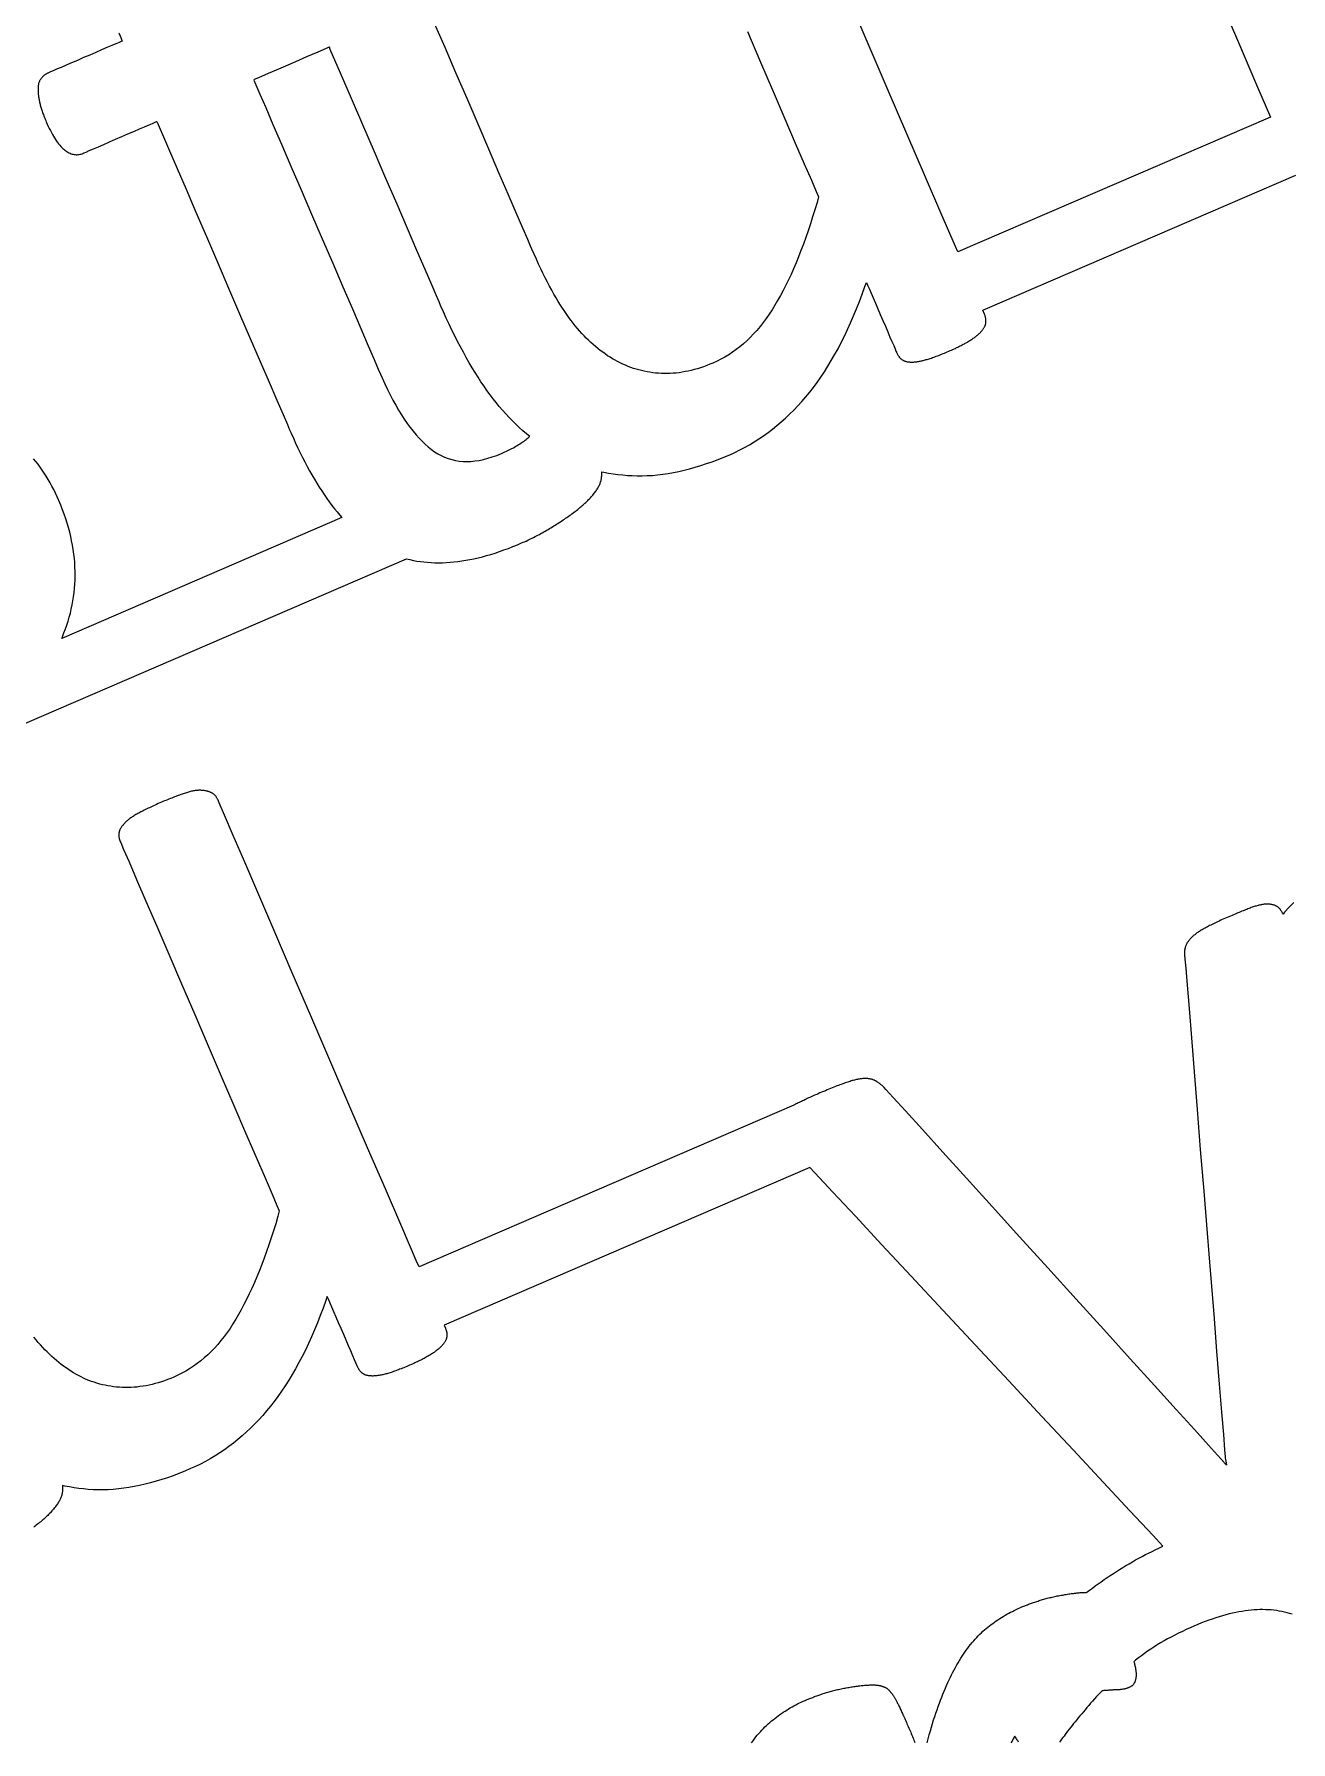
# Model space of a CAD drawing. Header units: millimetres. Extents: x 47 to 159, y 49 to 299.
# Drawn here: x 119.08 to 130.19, y 236.58 to 251.67 of the extents above; entities that cross this region are included whole.
import ezdxf

# ---------------------------------------------------------------- set-up
doc = ezdxf.new("R2010")
doc.units = ezdxf.units.MM

# ---------------------------------------------------------------- blocks, each defined once
blk = doc.blocks.new('angel 01')
for points in [[(-4.248, 196.529), (-0.29, 198.235), (-0.26, 198.228), (-0.23, 198.221), (-0.199, 198.215), (-0.167, 198.211), (-0.136, 198.207), (-0.104, 198.204), (-0.071, 198.202), (-0.039, 198.2), (-0.006, 198.2), (0.027, 198.2), (0.061, 198.202), (0.095, 198.204), (0.129, 198.207), (0.164, 198.211), (0.199, 198.216), (0.234, 198.222), (0.27, 198.228), (0.306, 198.236), (0.343, 198.244), (0.38, 198.253), (0.417, 198.263), (0.455, 198.274), (0.493, 198.286), (0.532, 198.299), (0.571, 198.313), (0.61, 198.327), (0.65, 198.343), (0.69, 198.359), (0.727, 198.375), (0.741, 198.381), (0.754, 198.386), (0.767, 198.392), (0.781, 198.399), (0.794, 198.405), (0.807, 198.411), (0.82, 198.418), (0.833, 198.424), (0.846, 198.431), (0.859, 198.437), (0.872, 198.444), (0.885, 198.451), (0.898, 198.458), (0.91, 198.465), (0.923, 198.472), (0.936, 198.48), (0.949, 198.487), (0.961, 198.494), (0.974, 198.502), (0.986, 198.51), (0.999, 198.517), (1.011, 198.525), (1.023, 198.532), (1.035, 198.54), (1.047, 198.547), (1.059, 198.555), (1.07, 198.563), (1.082, 198.57), (1.094, 198.578), (1.105, 198.586), (1.116, 198.593), (1.128, 198.601), (1.139, 198.609), (1.15, 198.617), (1.161, 198.624), (1.171, 198.632), (1.182, 198.64), (1.192, 198.648), (1.203, 198.655), (1.213, 198.663), (1.223, 198.671), (1.232, 198.679), (1.242, 198.687), (1.251, 198.695), (1.26, 198.702), (1.269, 198.71), (1.278, 198.718), (1.287, 198.726), (1.295, 198.734), (1.304, 198.742), (1.312, 198.75), (1.32, 198.758), (1.327, 198.766), (1.335, 198.775), (1.342, 198.783), (1.349, 198.79), (1.356, 198.798), (1.362, 198.806), (1.368, 198.814), (1.374, 198.821), (1.38, 198.829), (1.385, 198.836), (1.39, 198.844), (1.395, 198.851), (1.4, 198.858), (1.404, 198.865), (1.408, 198.872), (1.411, 198.879), (1.415, 198.886), (1.418, 198.893), (1.421, 198.9), (1.423, 198.906), (1.426, 198.913), (1.428, 198.92), (1.43, 198.928), (1.431, 198.935), (1.433, 198.943), (1.434, 198.952), (1.434, 198.96), (1.435, 198.968), (1.435, 198.977), (1.435, 198.986), (1.435, 198.996), (1.435, 199.005), (1.435, 199.005), (1.455, 199.001), (1.496, 198.993), (1.537, 198.986), (1.578, 198.981), (1.621, 198.976), (1.663, 198.972), (1.706, 198.97), (1.75, 198.968), (1.794, 198.968), (1.838, 198.97), (1.884, 198.972), (1.929, 198.976), (1.975, 198.982), (2.022, 198.989), (2.069, 198.997), (2.117, 199.007), (2.165, 199.018), (2.213, 199.03), (2.263, 199.044), (2.312, 199.059), (2.362, 199.076), (2.413, 199.093), (2.464, 199.113), (2.516, 199.133), (2.567, 199.155), (2.612, 199.175), (2.656, 199.197), (2.699, 199.219), (2.741, 199.243), (2.783, 199.268), (2.825, 199.294), (2.866, 199.322), (2.906, 199.351), (2.945, 199.381), (2.984, 199.412), (3.023, 199.445), (3.06, 199.478), (3.097, 199.513), (3.134, 199.55), (3.17, 199.587), (3.205, 199.626), (3.24, 199.666), (3.274, 199.707), (3.307, 199.75), (3.34, 199.794), (3.372, 199.84), (3.404, 199.887), (3.435, 199.936), (3.465, 199.987), (3.495, 200.039), (3.525, 200.092), (3.553, 200.147), (3.582, 200.204), (3.609, 200.262), (3.636, 200.321), (3.663, 200.382), (3.689, 200.445), (3.714, 200.509), (3.739, 200.575), (3.763, 200.642), (3.776, 200.677), (3.78, 200.667), (3.789, 200.647), (3.802, 200.618), (3.817, 200.582), (3.835, 200.54), (3.855, 200.494), (3.876, 200.445), (3.898, 200.393), (3.921, 200.341), (3.943, 200.29), (3.964, 200.241), (3.984, 200.195), (4.001, 200.154), (4.017, 200.119), (4.029, 200.091), (4.037, 200.071), (4.041, 200.062), (4.043, 200.058), (4.045, 200.054), (4.047, 200.049), (4.049, 200.045), (4.051, 200.041), (4.054, 200.037), (4.056, 200.033), (4.059, 200.029), (4.061, 200.025), (4.064, 200.022), (4.066, 200.018), (4.069, 200.015), (4.072, 200.012), (4.075, 200.009), (4.078, 200.006), (4.081, 200.003), (4.084, 200.001), (4.087, 199.998), (4.09, 199.996), (4.093, 199.993), (4.097, 199.991), (4.1, 199.989), (4.104, 199.987), (4.108, 199.986), (4.112, 199.984), (4.116, 199.982), (4.121, 199.981), (4.125, 199.98), (4.13, 199.978), (4.135, 199.977), (4.14, 199.977), (4.145, 199.976), (4.151, 199.975), (4.156, 199.975), (4.162, 199.974), (4.168, 199.974), (4.174, 199.974), (4.18, 199.974), (4.187, 199.974), (4.193, 199.974), (4.2, 199.975), (4.207, 199.975), (4.214, 199.976), (4.221, 199.977), (4.228, 199.978), (4.236, 199.979), (4.244, 199.981), (4.251, 199.982), (4.26, 199.984), (4.268, 199.986), (4.276, 199.988), (4.285, 199.99), (4.294, 199.992), (4.302, 199.995), (4.312, 199.997), (4.321, 200), (4.33, 200.003), (4.34, 200.006), (4.35, 200.009), (4.361, 200.013), (4.371, 200.017), (4.382, 200.021), (4.393, 200.025), (4.405, 200.029), (4.416, 200.033), (4.428, 200.038), (4.44, 200.043), (4.453, 200.048), (4.465, 200.053), (4.478, 200.058), (4.491, 200.064), (4.504, 200.069), (4.516, 200.075), (4.528, 200.08), (4.539, 200.085), (4.551, 200.09), (4.562, 200.095), (4.573, 200.101), (4.583, 200.106), (4.593, 200.111), (4.604, 200.116), (4.613, 200.121), (4.623, 200.126), (4.632, 200.131), (4.642, 200.136), (4.65, 200.141), (4.659, 200.145), (4.668, 200.15), (4.676, 200.155), (4.684, 200.16), (4.691, 200.165), (4.699, 200.169), (4.706, 200.174), (4.713, 200.179), (4.72, 200.184), (4.727, 200.188), (4.734, 200.193), (4.74, 200.198), (4.746, 200.203), (4.752, 200.207), (4.757, 200.212), (4.763, 200.217), (4.768, 200.221), (4.773, 200.226), (4.778, 200.23), (4.783, 200.235), (4.787, 200.24), (4.791, 200.244), (4.795, 200.249), (4.799, 200.253), (4.803, 200.258), (4.806, 200.262), (4.809, 200.267), (4.812, 200.271), (4.815, 200.276), (4.818, 200.28), (4.82, 200.284), (4.822, 200.288), (4.824, 200.293), (4.826, 200.297), (4.828, 200.301), (4.829, 200.305), (4.83, 200.31), (4.831, 200.314), (4.832, 200.318), (4.832, 200.322), (4.833, 200.326), (4.833, 200.33), (4.833, 200.334), (4.833, 200.339), (4.833, 200.343), (4.833, 200.347), (4.833, 200.351), (4.832, 200.356), (4.831, 200.36), (4.83, 200.365), (4.829, 200.369), (4.828, 200.374), (4.827, 200.378), (4.825, 200.383), (4.824, 200.387), (4.822, 200.392), (4.82, 200.396), (4.805, 200.432), (7.571, 201.624)], [(7.555, 195.198), (7.513, 195.155), (7.472, 195.111), (7.459, 195.095), (7.458, 195.096), (7.457, 195.099), (7.455, 195.103), (7.453, 195.108), (7.451, 195.112), (7.448, 195.116), (7.446, 195.12), (7.443, 195.124), (7.441, 195.128), (7.438, 195.132), (7.436, 195.135), (7.433, 195.139), (7.43, 195.142), (7.427, 195.145), (7.424, 195.148), (7.421, 195.151), (7.418, 195.154), (7.415, 195.156), (7.411, 195.159), (7.408, 195.161), (7.405, 195.163), (7.401, 195.166), (7.397, 195.168), (7.393, 195.169), (7.389, 195.171), (7.385, 195.173), (7.38, 195.174), (7.376, 195.176), (7.371, 195.177), (7.366, 195.178), (7.361, 195.179), (7.356, 195.18), (7.351, 195.181), (7.346, 195.182), (7.34, 195.182), (7.335, 195.183), (7.329, 195.183), (7.323, 195.183), (7.317, 195.183), (7.31, 195.183), (7.304, 195.183), (7.297, 195.182), (7.291, 195.182), (7.284, 195.181), (7.276, 195.18), (7.269, 195.178), (7.262, 195.177), (7.254, 195.175), (7.246, 195.173), (7.238, 195.171), (7.23, 195.169), (7.222, 195.166), (7.213, 195.164), (7.205, 195.161), (7.196, 195.158), (7.187, 195.155), (7.177, 195.152), (7.168, 195.148), (7.158, 195.144), (7.148, 195.141), (7.138, 195.137), (7.127, 195.133), (7.117, 195.128), (7.106, 195.124), (7.095, 195.12), (7.083, 195.115), (7.071, 195.11), (7.059, 195.105), (7.047, 195.1), (7.035, 195.095), (7.022, 195.089), (7.009, 195.084), (6.996, 195.078), (6.981, 195.072), (6.965, 195.065), (6.95, 195.059), (6.936, 195.052), (6.922, 195.046), (6.908, 195.04), (6.894, 195.033), (6.881, 195.027), (6.869, 195.021), (6.856, 195.015), (6.844, 195.01), (6.833, 195.004), (6.821, 194.998), (6.81, 194.993), (6.8, 194.988), (6.79, 194.982), (6.78, 194.977), (6.77, 194.972), (6.761, 194.967), (6.752, 194.962), (6.744, 194.957), (6.736, 194.952), (6.727, 194.947), (6.72, 194.942), (6.712, 194.937), (6.705, 194.933), (6.698, 194.928), (6.691, 194.923), (6.685, 194.918), (6.678, 194.913), (6.672, 194.908), (6.667, 194.903), (6.661, 194.899), (6.656, 194.894), (6.651, 194.889), (6.647, 194.884), (6.642, 194.88), (6.638, 194.875), (6.634, 194.87), (6.63, 194.866), (6.626, 194.861), (6.623, 194.856), (6.619, 194.851), (6.616, 194.847), (6.613, 194.842), (6.61, 194.837), (6.608, 194.832), (6.605, 194.828), (6.603, 194.823), (6.601, 194.818), (6.599, 194.814), (6.597, 194.809), (6.595, 194.804), (6.594, 194.799), (6.593, 194.794), (6.592, 194.79), (6.59, 194.785), (6.59, 194.78), (6.589, 194.775), (6.588, 194.77), (6.588, 194.764), (6.588, 194.759), (6.587, 194.754), (6.587, 194.749), (6.587, 194.743), (6.588, 194.738), (6.588, 194.733), (6.589, 194.727), (6.589, 194.721), (6.59, 194.716), (6.591, 194.71), (6.592, 194.696), (6.599, 194.617), (6.611, 194.468), (6.628, 194.26), (6.649, 194.001), (6.673, 193.7), (6.7, 193.368), (6.728, 193.014), (6.758, 192.646), (6.788, 192.275), (6.818, 191.91), (6.846, 191.559), (6.872, 191.233), (6.896, 190.941), (6.916, 190.692), (6.932, 190.496), (6.943, 190.361), (6.948, 190.298), (6.948, 190.294), (6.948, 190.293), (6.949, 190.29), (6.949, 190.287), (6.95, 190.282), (6.951, 190.278), (6.952, 190.272), (6.953, 190.267), (6.954, 190.261), (6.954, 190.255), (6.955, 190.25), (6.956, 190.244), (6.957, 190.239), (6.958, 190.235), (6.958, 190.231), (6.959, 190.228), (6.959, 190.226), (6.959, 190.225), (6.959, 190.226), (6.958, 190.227), (6.956, 190.229), (6.954, 190.232), (6.951, 190.235), (6.947, 190.239), (6.943, 190.243), (6.94, 190.247), (6.936, 190.252), (6.932, 190.256), (6.928, 190.261), (6.924, 190.265), (6.921, 190.269), (6.918, 190.272), (6.915, 190.275), (6.913, 190.277), (6.912, 190.278), (6.912, 190.279), (6.88, 190.314), (6.799, 190.403), (6.675, 190.539), (6.514, 190.717), (6.323, 190.928), (6.107, 191.166), (5.874, 191.423), (5.629, 191.693), (5.379, 191.969), (5.13, 192.244), (4.888, 192.51), (4.66, 192.761), (4.452, 192.991), (4.271, 193.191), (4.122, 193.355), (4.013, 193.475), (3.948, 193.546), (3.933, 193.563), (3.928, 193.568), (3.924, 193.572), (3.919, 193.576), (3.915, 193.579), (3.91, 193.583), (3.906, 193.587), (3.901, 193.59), (3.897, 193.594), (3.892, 193.597), (3.888, 193.6), (3.884, 193.603), (3.88, 193.606), (3.875, 193.609), (3.871, 193.612), (3.867, 193.615), (3.863, 193.617), (3.858, 193.62), (3.854, 193.622), (3.85, 193.624), (3.846, 193.627), (3.841, 193.628), (3.836, 193.63), (3.832, 193.632), (3.827, 193.634), (3.822, 193.635), (3.816, 193.636), (3.811, 193.637), (3.806, 193.638), (3.8, 193.639), (3.794, 193.64), (3.788, 193.641), (3.782, 193.641), (3.776, 193.641), (3.77, 193.642), (3.763, 193.642), (3.757, 193.642), (3.75, 193.641), (3.743, 193.641), (3.736, 193.64), (3.728, 193.639), (3.72, 193.638), (3.713, 193.637), (3.704, 193.636), (3.696, 193.634), (3.687, 193.632), (3.679, 193.63), (3.67, 193.628), (3.66, 193.625), (3.651, 193.623), (3.641, 193.62), (3.631, 193.617), (3.621, 193.614), (3.611, 193.61), (3.6, 193.607), (3.589, 193.603), (3.577, 193.599), (3.566, 193.595), (3.553, 193.59), (3.541, 193.586), (3.528, 193.581), (3.515, 193.576), (3.501, 193.571), (3.487, 193.565), (3.473, 193.559), (3.459, 193.553), (3.444, 193.547), (3.428, 193.541), (3.413, 193.534), (3.397, 193.528), (3.38, 193.521), (3.364, 193.514), (3.35, 193.508), (3.337, 193.502), (3.325, 193.497), (3.312, 193.491), (3.3, 193.486), (3.288, 193.48), (3.276, 193.475), (3.265, 193.47), (3.253, 193.464), (3.243, 193.459), (3.232, 193.454), (3.221, 193.449), (3.211, 193.445), (3.201, 193.44), (3.192, 193.435), (3.182, 193.43), (3.173, 193.426), (3.164, 193.421), (3.156, 193.417), (3.147, 193.412), (3.139, 193.408), (3.134, 193.405), (-0.18, 191.977), (-0.205, 192.035), (-0.333, 192.331), (-0.477, 192.666), (-0.634, 193.03), (-0.799, 193.413), (-0.967, 193.804), (-1.136, 194.195), (-1.3, 194.576), (-1.455, 194.935), (-1.596, 195.264), (-1.721, 195.553), (-1.823, 195.791), (-1.9, 195.969), (-1.947, 196.077), (-1.96, 196.108), (-1.962, 196.112), (-1.964, 196.117), (-1.966, 196.121), (-1.969, 196.125), (-1.971, 196.129), (-1.974, 196.133), (-1.977, 196.136), (-1.98, 196.14), (-1.982, 196.143), (-1.986, 196.147), (-1.989, 196.15), (-1.992, 196.153), (-1.995, 196.155), (-1.999, 196.158), (-2.003, 196.161), (-2.006, 196.163), (-2.01, 196.165), (-2.014, 196.167), (-2.018, 196.169), (-2.023, 196.171), (-2.027, 196.173), (-2.032, 196.175), (-2.036, 196.176), (-2.041, 196.178), (-2.046, 196.179), (-2.051, 196.181), (-2.056, 196.182), (-2.061, 196.183), (-2.067, 196.184), (-2.072, 196.185), (-2.078, 196.186), (-2.084, 196.187), (-2.09, 196.187), (-2.096, 196.188), (-2.102, 196.188), (-2.109, 196.189), (-2.115, 196.189), (-2.122, 196.189), (-2.129, 196.189), (-2.136, 196.188), (-2.143, 196.188), (-2.151, 196.187), (-2.159, 196.186), (-2.166, 196.185), (-2.174, 196.183), (-2.183, 196.181), (-2.191, 196.18), (-2.2, 196.178), (-2.208, 196.175), (-2.217, 196.173), (-2.227, 196.17), (-2.236, 196.168), (-2.245, 196.165), (-2.255, 196.161), (-2.265, 196.158), (-2.275, 196.155), (-2.286, 196.151), (-2.297, 196.147), (-2.308, 196.143), (-2.319, 196.139), (-2.33, 196.135), (-2.342, 196.13), (-2.354, 196.126), (-2.366, 196.121), (-2.378, 196.116), (-2.391, 196.111), (-2.404, 196.106), (-2.417, 196.1), (-2.43, 196.095), (-2.444, 196.089), (-2.458, 196.083), (-2.472, 196.077), (-2.486, 196.071), (-2.5, 196.065), (-2.513, 196.059), (-2.526, 196.053), (-2.539, 196.047), (-2.552, 196.041), (-2.564, 196.035), (-2.576, 196.03), (-2.587, 196.024), (-2.598, 196.019), (-2.609, 196.014), (-2.619, 196.008), (-2.63, 196.003), (-2.639, 195.998), (-2.649, 195.993), (-2.658, 195.988), (-2.667, 195.983), (-2.675, 195.979), (-2.684, 195.974), (-2.692, 195.969), (-2.7, 195.964), (-2.707, 195.959), (-2.715, 195.955), (-2.722, 195.95), (-2.729, 195.945), (-2.736, 195.94), (-2.742, 195.935), (-2.748, 195.93), (-2.754, 195.925), (-2.76, 195.92), (-2.766, 195.915), (-2.771, 195.91), (-2.777, 195.905), (-2.781, 195.9), (-2.786, 195.894), (-2.791, 195.889), (-2.795, 195.884), (-2.799, 195.879), (-2.803, 195.874), (-2.807, 195.87), (-2.81, 195.865), (-2.813, 195.86), (-2.816, 195.855), (-2.819, 195.851), (-2.821, 195.846), (-2.824, 195.842), (-2.826, 195.837), (-2.828, 195.833), (-2.829, 195.829), (-2.83, 195.824), (-2.832, 195.82), (-2.832, 195.816), (-2.833, 195.812), (-2.834, 195.808), (-2.834, 195.804), (-2.834, 195.799), (-2.834, 195.795), (-2.834, 195.791), (-2.834, 195.787), (-2.834, 195.782), (-2.833, 195.778), (-2.833, 195.774), (-2.832, 195.769), (-2.831, 195.765), (-2.83, 195.76), (-2.829, 195.756), (-2.827, 195.751), (-2.826, 195.747), (-2.824, 195.742), (-2.822, 195.738), (-2.817, 195.727), (-2.792, 195.667), (-2.744, 195.556), (-2.677, 195.401), (-2.594, 195.209), (-2.498, 194.987), (-2.392, 194.741), (-2.28, 194.479), (-2.162, 194.207), (-2.044, 193.932), (-1.928, 193.662), (-1.816, 193.404), (-1.713, 193.163), (-1.62, 192.947), (-1.541, 192.763), (-1.478, 192.619), (-1.436, 192.519), (-1.416, 192.473), (-1.428, 192.424), (-1.447, 192.359), (-1.467, 192.295), (-1.487, 192.233), (-1.507, 192.172), (-1.527, 192.113), (-1.548, 192.055), (-1.57, 191.998), (-1.591, 191.944), (-1.613, 191.89), (-1.635, 191.838), (-1.658, 191.787), (-1.681, 191.738), (-1.704, 191.69), (-1.728, 191.644), (-1.751, 191.599), (-1.776, 191.556), (-1.8, 191.514), (-1.825, 191.474), (-1.851, 191.434), (-1.877, 191.397), (-1.904, 191.361), (-1.932, 191.326), (-1.96, 191.292), (-1.989, 191.26), (-2.018, 191.23), (-2.048, 191.201), (-2.079, 191.173), (-2.11, 191.147), (-2.142, 191.122), (-2.175, 191.099), (-2.208, 191.077), (-2.242, 191.057), (-2.277, 191.037), (-2.312, 191.02), (-2.347, 191.004), (-2.375, 190.992), (-2.403, 190.981), (-2.431, 190.971), (-2.458, 190.962), (-2.485, 190.953), (-2.513, 190.946), (-2.54, 190.939), (-2.567, 190.932), (-2.593, 190.927), (-2.62, 190.922), (-2.647, 190.919), (-2.673, 190.915), (-2.699, 190.913), (-2.726, 190.912), (-2.752, 190.911), (-2.778, 190.911), (-2.803, 190.912), (-2.829, 190.913), (-2.855, 190.915), (-2.88, 190.918), (-2.905, 190.922), (-2.93, 190.926), (-2.954, 190.931), (-2.979, 190.936), (-3.003, 190.942), (-3.027, 190.949), (-3.051, 190.957), (-3.075, 190.965), (-3.098, 190.974), (-3.122, 190.983), (-3.145, 190.994), (-3.168, 191.005), (-3.19, 191.016), (-3.213, 191.028), (-3.235, 191.041), (-3.257, 191.055), (-3.279, 191.069), (-3.301, 191.084), (-3.322, 191.099), (-3.344, 191.115), (-3.365, 191.132), (-3.386, 191.149), (-3.407, 191.167), (-3.427, 191.186), (-3.447, 191.205), (-3.468, 191.225), (-3.487, 191.245), (-3.507, 191.266), (-3.527, 191.288), (-3.546, 191.31), (-3.565, 191.333), (-3.584, 191.357)], [(6.899, 203.184), (7.066, 202.797), (7.226, 202.424), (7.349, 202.139), (4.583, 200.947), (4.562, 200.996), (4.434, 201.293), (4.29, 201.628), (4.133, 201.991), (3.968, 202.374), (3.799, 202.766), (3.631, 203.157)], [(2.723, 202.894), (2.839, 202.624), (2.95, 202.365), (3.054, 202.124), (3.147, 201.909), (3.226, 201.725), (3.289, 201.58), (3.331, 201.481), (3.351, 201.435), (3.339, 201.385), (3.32, 201.32), (3.3, 201.256), (3.28, 201.194), (3.26, 201.133), (3.239, 201.074), (3.218, 201.016), (3.197, 200.96), (3.176, 200.905), (3.154, 200.851), (3.131, 200.799), (3.109, 200.749), (3.086, 200.7), (3.063, 200.652), (3.039, 200.606), (3.015, 200.561), (2.991, 200.517), (2.967, 200.476), (2.942, 200.435), (2.916, 200.396), (2.89, 200.358), (2.863, 200.322), (2.835, 200.287), (2.807, 200.254), (2.778, 200.222), (2.749, 200.191), (2.718, 200.162), (2.688, 200.135), (2.656, 200.109), (2.624, 200.084), (2.592, 200.06), (2.558, 200.038), (2.525, 200.018), (2.49, 199.999), (2.455, 199.981), (2.419, 199.965), (2.392, 199.954), (2.364, 199.943), (2.336, 199.933), (2.309, 199.923), (2.281, 199.915), (2.254, 199.907), (2.227, 199.9), (2.2, 199.894), (2.173, 199.889), (2.147, 199.884), (2.12, 199.88), (2.094, 199.877), (2.067, 199.875), (2.041, 199.873), (2.015, 199.872), (1.989, 199.872), (1.963, 199.873), (1.938, 199.875), (1.912, 199.877), (1.887, 199.88), (1.862, 199.883), (1.837, 199.887), (1.812, 199.892), (1.788, 199.898), (1.764, 199.904), (1.74, 199.911), (1.716, 199.918), (1.692, 199.927), (1.668, 199.935), (1.645, 199.945), (1.622, 199.955), (1.599, 199.966), (1.576, 199.978), (1.554, 199.99), (1.532, 200.003), (1.509, 200.016), (1.488, 200.03), (1.466, 200.045), (1.444, 200.061), (1.423, 200.077), (1.402, 200.093), (1.381, 200.111), (1.36, 200.128), (1.34, 200.147), (1.319, 200.166), (1.299, 200.186), (1.279, 200.206), (1.26, 200.227), (1.24, 200.249), (1.221, 200.271), (1.201, 200.294), (1.183, 200.318), (1.164, 200.342), (1.145, 200.367), (1.126, 200.393), (1.108, 200.42), (1.089, 200.449), (1.07, 200.478), (1.051, 200.509), (1.032, 200.541), (1.013, 200.574), (0.994, 200.609), (0.974, 200.644), (0.955, 200.681), (0.936, 200.719), (0.916, 200.758), (0.897, 200.799), (0.877, 200.84), (0.858, 200.883), (0.838, 200.927), (0.818, 200.972), (0.807, 200.997), (0.782, 201.056), (0.739, 201.156), (0.68, 201.292), (0.609, 201.457), (0.527, 201.647), (0.438, 201.854), (0.343, 202.075), (0.245, 202.302), (0.147, 202.53), (0.05, 202.754), (-0.042, 202.967)], [(-2.835, 202.883), (-2.817, 202.841), (-2.807, 202.817), (-2.805, 202.81), (-2.813, 202.807), (-2.832, 202.799), (-2.86, 202.786), (-2.896, 202.771), (-2.939, 202.753), (-2.986, 202.732), (-3.037, 202.71), (-3.091, 202.687), (-3.145, 202.664), (-3.199, 202.64), (-3.251, 202.618), (-3.3, 202.597), (-3.345, 202.578), (-3.384, 202.561), (-3.415, 202.547), (-3.438, 202.538), (-3.451, 202.532), (-3.455, 202.53), (-3.459, 202.528), (-3.464, 202.526), (-3.468, 202.524), (-3.472, 202.521), (-3.477, 202.519), (-3.481, 202.516), (-3.485, 202.514), (-3.489, 202.511), (-3.492, 202.508), (-3.496, 202.505), (-3.5, 202.502), (-3.503, 202.499), (-3.507, 202.496), (-3.51, 202.493), (-3.513, 202.489), (-3.516, 202.486), (-3.519, 202.482), (-3.522, 202.479), (-3.525, 202.475), (-3.527, 202.471), (-3.53, 202.467), (-3.532, 202.463), (-3.534, 202.458), (-3.536, 202.454), (-3.538, 202.449), (-3.54, 202.445), (-3.541, 202.44), (-3.543, 202.435), (-3.544, 202.43), (-3.545, 202.425), (-3.546, 202.419), (-3.547, 202.414), (-3.547, 202.408), (-3.548, 202.403), (-3.548, 202.397), (-3.548, 202.391), (-3.548, 202.385), (-3.548, 202.378), (-3.548, 202.372), (-3.548, 202.366), (-3.548, 202.359), (-3.547, 202.352), (-3.546, 202.345), (-3.546, 202.338), (-3.545, 202.331), (-3.544, 202.324), (-3.543, 202.317), (-3.542, 202.309), (-3.541, 202.302), (-3.539, 202.294), (-3.538, 202.286), (-3.536, 202.278), (-3.534, 202.27), (-3.532, 202.262), (-3.53, 202.253), (-3.528, 202.245), (-3.526, 202.236), (-3.523, 202.227), (-3.521, 202.218), (-3.518, 202.209), (-3.515, 202.2), (-3.512, 202.19), (-3.508, 202.18), (-3.505, 202.171), (-3.501, 202.161), (-3.497, 202.151), (-3.493, 202.14), (-3.489, 202.13), (-3.485, 202.119), (-3.48, 202.108), (-3.475, 202.097), (-3.467, 202.077), (-3.458, 202.057), (-3.449, 202.038), (-3.439, 202.02), (-3.43, 202.003), (-3.421, 201.986), (-3.412, 201.97), (-3.403, 201.955), (-3.394, 201.941), (-3.385, 201.927), (-3.376, 201.914), (-3.367, 201.902), (-3.357, 201.891), (-3.348, 201.88), (-3.339, 201.871), (-3.33, 201.862), (-3.321, 201.854), (-3.311, 201.846), (-3.302, 201.84), (-3.293, 201.834), (-3.284, 201.828), (-3.275, 201.823), (-3.265, 201.819), (-3.256, 201.815), (-3.247, 201.812), (-3.238, 201.81), (-3.229, 201.808), (-3.22, 201.807), (-3.211, 201.806), (-3.203, 201.806), (-3.194, 201.807), (-3.185, 201.808), (-3.176, 201.81), (-3.167, 201.812), (-3.158, 201.815), (-3.152, 201.818), (-3.143, 201.822), (-3.123, 201.83), (-3.095, 201.842), (-3.058, 201.858), (-3.015, 201.876), (-2.968, 201.897), (-2.916, 201.919), (-2.862, 201.943), (-2.807, 201.966), (-2.753, 201.99), (-2.7, 202.012), (-2.651, 202.034), (-2.606, 202.053), (-2.567, 202.07), (-2.536, 202.083), (-2.513, 202.093), (-2.5, 202.099), (-2.496, 202.095), (-2.477, 202.052), (-2.44, 201.965), (-2.386, 201.841), (-2.319, 201.684), (-2.24, 201.502), (-2.153, 201.299), (-2.06, 201.082), (-1.962, 200.856), (-1.863, 200.627), (-1.766, 200.4), (-1.672, 200.182), (-1.584, 199.979), (-1.505, 199.795), (-1.437, 199.637), (-1.382, 199.51), (-1.344, 199.421), (-1.324, 199.374), (-1.311, 199.345), (-1.291, 199.3), (-1.271, 199.257), (-1.251, 199.214), (-1.231, 199.172), (-1.21, 199.131), (-1.19, 199.091), (-1.169, 199.052), (-1.148, 199.013), (-1.127, 198.976), (-1.105, 198.939), (-1.084, 198.904), (-1.062, 198.869), (-1.04, 198.835), (-1.018, 198.802), (-0.995, 198.769), (-0.973, 198.738), (-0.95, 198.707), (-0.927, 198.678), (-0.904, 198.649), (-0.881, 198.621), (-0.861, 198.599), (-3.339, 197.531), (-3.333, 197.546), (-3.319, 197.58), (-3.305, 197.615), (-3.293, 197.649), (-3.282, 197.684), (-3.272, 197.72), (-3.262, 197.755), (-3.254, 197.791), (-3.247, 197.827), (-3.24, 197.863), (-3.234, 197.9), (-3.23, 197.937), (-3.226, 197.974), (-3.223, 198.011), (-3.221, 198.049), (-3.221, 198.087), (-3.221, 198.124), (-3.222, 198.162), (-3.224, 198.201), (-3.227, 198.239), (-3.231, 198.277), (-3.237, 198.316), (-3.243, 198.355), (-3.251, 198.393), (-3.259, 198.432), (-3.268, 198.471), (-3.279, 198.511), (-3.291, 198.55), (-3.303, 198.589), (-3.317, 198.629), (-3.331, 198.669), (-3.347, 198.709), (-3.364, 198.749), (-3.379, 198.782), (-3.394, 198.814), (-3.409, 198.846), (-3.425, 198.877), (-3.441, 198.907), (-3.458, 198.936), (-3.475, 198.965), (-3.493, 198.993), (-3.511, 199.019), (-3.529, 199.046), (-3.548, 199.071), (-3.567, 199.096), (-3.587, 199.119)], [(7.539, 188.908), (7.517, 188.915), (7.495, 188.921), (7.472, 188.926), (7.449, 188.931), (7.426, 188.936), (7.403, 188.939), (7.379, 188.942), (7.355, 188.945), (7.33, 188.946), (7.306, 188.947), (7.281, 188.948), (7.255, 188.948), (7.23, 188.947), (7.204, 188.946), (7.178, 188.944), (7.151, 188.941), (7.124, 188.938), (7.097, 188.933), (7.069, 188.929), (7.041, 188.923), (7.012, 188.917), (6.984, 188.91), (6.954, 188.902), (6.924, 188.894), (6.894, 188.885), (6.864, 188.875), (6.833, 188.865), (6.802, 188.854), (6.77, 188.842), (6.738, 188.83), (6.705, 188.817), (6.672, 188.803), (6.637, 188.788), (6.603, 188.772), (6.569, 188.756), (6.535, 188.74), (6.502, 188.723), (6.47, 188.706), (6.438, 188.689), (6.407, 188.671), (6.377, 188.654), (6.347, 188.636), (6.318, 188.617), (6.289, 188.598), (6.261, 188.58), (6.234, 188.56), (6.207, 188.541), (6.181, 188.521), (6.156, 188.501), (6.14, 188.488), (6.142, 188.481), (6.145, 188.473), (6.147, 188.466), (6.149, 188.458), (6.15, 188.451), (6.152, 188.443), (6.154, 188.436), (6.155, 188.43), (6.156, 188.423), (6.157, 188.416), (6.158, 188.41), (6.159, 188.404), (6.159, 188.398), (6.16, 188.392), (6.16, 188.387), (6.16, 188.381), (6.16, 188.376), (6.16, 188.371), (6.16, 188.365), (6.16, 188.36), (6.16, 188.355), (6.159, 188.351), (6.159, 188.346), (6.158, 188.341), (6.157, 188.337), (6.156, 188.332), (6.156, 188.328), (6.154, 188.324), (6.153, 188.32), (6.152, 188.316), (6.15, 188.312), (6.149, 188.308), (6.147, 188.305), (6.146, 188.301), (6.144, 188.298), (6.141, 188.294), (6.139, 188.291), (6.136, 188.288), (6.134, 188.285), (6.131, 188.282), (6.128, 188.279), (6.124, 188.276), (6.121, 188.273), (6.117, 188.271), (6.114, 188.268), (6.11, 188.266), (6.105, 188.264), (6.101, 188.262), (6.097, 188.259), (6.092, 188.257), (6.087, 188.256), (6.082, 188.254), (6.077, 188.252), (6.071, 188.25), (6.066, 188.249), (6.06, 188.248), (6.054, 188.246), (6.048, 188.245), (6.042, 188.244), (6.035, 188.243), (6.029, 188.242), (6.022, 188.241), (6.015, 188.24), (6.008, 188.24), (6, 188.239), (5.993, 188.239), (5.985, 188.239), (5.977, 188.238), (5.969, 188.238), (5.961, 188.238), (5.953, 188.237), (5.945, 188.237), (5.936, 188.236), (5.928, 188.236), (5.92, 188.235), (5.911, 188.234), (5.902, 188.234), (5.893, 188.233), (5.884, 188.232), (5.875, 188.232), (5.866, 188.231), (5.859, 188.23), (5.848, 188.218), (5.829, 188.199), (5.81, 188.179), (5.793, 188.16), (5.775, 188.14), (5.758, 188.121), (5.742, 188.102), (5.725, 188.083), (5.709, 188.064), (5.694, 188.046), (5.679, 188.028), (5.664, 188.01), (5.649, 187.992), (5.635, 187.975), (5.621, 187.958), (5.608, 187.941), (5.595, 187.925), (5.582, 187.908), (5.569, 187.892), (5.557, 187.877), (5.546, 187.861), (5.534, 187.846), (5.523, 187.831), (5.513, 187.817), (5.502, 187.803), (5.492, 187.789), (5.482, 187.776)], [(5.121, 187.778), (5.116, 187.785), (5.112, 187.792), (5.108, 187.798), (5.104, 187.806), (5.099, 187.813), (5.095, 187.82), (5.091, 187.827), (5.089, 187.831), (5.083, 187.822), (5.073, 187.805), (5.063, 187.787), (5.052, 187.77)], [(2.76, 187.772), (2.773, 187.79), (2.785, 187.806), (2.798, 187.823), (2.811, 187.838), (2.825, 187.854), (2.838, 187.869), (2.851, 187.884), (2.865, 187.898), (2.879, 187.912), (2.893, 187.925), (2.907, 187.938), (2.921, 187.951), (2.936, 187.964), (2.95, 187.975), (2.965, 187.987), (2.98, 187.998), (2.995, 188.009), (3.01, 188.02), (3.025, 188.03), (3.04, 188.041), (3.056, 188.051), (3.071, 188.061), (3.087, 188.07), (3.103, 188.08), (3.119, 188.089), (3.135, 188.098), (3.151, 188.106), (3.167, 188.115), (3.184, 188.123), (3.2, 188.131), (3.217, 188.139), (3.234, 188.146), (3.244, 188.151), (3.252, 188.154), (3.26, 188.157), (3.268, 188.16), (3.276, 188.164), (3.284, 188.167), (3.292, 188.17), (3.301, 188.173), (3.31, 188.177), (3.318, 188.18), (3.327, 188.183), (3.336, 188.186), (3.346, 188.19), (3.355, 188.193), (3.364, 188.196), (3.374, 188.199), (3.384, 188.203), (3.394, 188.206), (3.404, 188.209), (3.414, 188.212), (3.424, 188.216), (3.434, 188.219), (3.445, 188.222), (3.455, 188.225), (3.466, 188.227), (3.476, 188.23), (3.487, 188.233), (3.498, 188.236), (3.509, 188.238), (3.519, 188.241), (3.53, 188.243), (3.542, 188.246), (3.553, 188.248), (3.564, 188.251), (3.575, 188.253), (3.587, 188.255), (3.598, 188.257), (3.61, 188.259), (3.621, 188.261), (3.632, 188.263), (3.643, 188.265), (3.654, 188.267), (3.665, 188.268), (3.675, 188.27), (3.686, 188.271), (3.697, 188.273), (3.707, 188.274), (3.717, 188.275), (3.728, 188.277), (3.738, 188.278), (3.748, 188.279), (3.758, 188.28), (3.768, 188.28), (3.777, 188.281), (3.787, 188.282), (3.796, 188.282), (3.805, 188.283), (3.814, 188.283), (3.822, 188.283), (3.83, 188.283), (3.838, 188.283), (3.845, 188.283), (3.853, 188.283), (3.86, 188.282), (3.866, 188.282), (3.873, 188.281), (3.879, 188.28), (3.885, 188.279), (3.891, 188.278), (3.896, 188.277), (3.901, 188.276), (3.906, 188.274), (3.91, 188.273), (3.915, 188.272), (3.919, 188.27), (3.923, 188.268), (3.928, 188.267), (3.932, 188.265), (3.935, 188.264), (3.939, 188.262), (3.943, 188.26), (3.946, 188.258), (3.949, 188.256), (3.952, 188.255), (3.955, 188.253), (3.958, 188.251), (3.961, 188.249), (3.963, 188.247), (3.966, 188.245), (3.968, 188.243), (3.97, 188.24), (3.973, 188.238), (3.975, 188.236), (3.977, 188.233), (3.98, 188.23), (3.982, 188.228), (3.985, 188.225), (3.987, 188.222), (3.99, 188.219), (3.992, 188.216), (3.995, 188.213), (3.997, 188.21), (4, 188.207), (4.002, 188.203), (4.005, 188.2), (4.007, 188.197), (4.01, 188.193), (4.013, 188.189), (4.015, 188.185), (4.018, 188.181), (4.021, 188.177), (4.024, 188.172), (4.027, 188.167), (4.03, 188.162), (4.033, 188.157), (4.036, 188.151), (4.039, 188.145), (4.042, 188.139), (4.045, 188.133), (4.049, 188.127), (4.052, 188.12), (4.056, 188.113), (4.059, 188.106), (4.063, 188.099), (4.066, 188.091), (4.07, 188.083), (4.074, 188.075), (4.078, 188.067), (4.082, 188.058), (4.086, 188.049), (4.09, 188.039), (4.095, 188.029), (4.099, 188.019), (4.104, 188.009), (4.109, 187.998), (4.114, 187.987), (4.119, 187.976), (4.124, 187.964), (4.129, 187.952), (4.134, 187.94), (4.14, 187.927), (4.146, 187.915), (4.151, 187.901), (4.157, 187.889), (4.162, 187.876), (4.167, 187.864), (4.172, 187.852), (4.177, 187.84), (4.182, 187.828), (4.187, 187.817), (4.191, 187.806), (4.196, 187.795), (4.2, 187.784), (4.204, 187.773)], [(4.314, 187.772), (4.323, 187.807), (4.332, 187.842), (4.341, 187.876), (4.351, 187.909), (4.36, 187.941), (4.37, 187.973), (4.38, 188.004), (4.39, 188.034), (4.4, 188.064), (4.41, 188.093), (4.421, 188.121), (4.431, 188.148), (4.442, 188.175), (4.452, 188.202), (4.463, 188.228), (4.474, 188.253), (4.485, 188.278), (4.496, 188.303), (4.507, 188.327), (4.518, 188.35), (4.529, 188.373), (4.54, 188.395), (4.552, 188.417), (4.563, 188.438), (4.575, 188.459), (4.587, 188.479), (4.599, 188.499), (4.611, 188.518), (4.622, 188.537), (4.635, 188.555), (4.647, 188.573), (4.659, 188.591), (4.672, 188.608), (4.685, 188.624), (4.697, 188.641), (4.711, 188.657), (4.724, 188.672), (4.737, 188.687), (4.751, 188.702), (4.764, 188.716), (4.778, 188.73), (4.792, 188.744), (4.806, 188.757), (4.82, 188.769), (4.835, 188.782), (4.849, 188.794), (4.864, 188.805), (4.879, 188.816), (4.894, 188.827), (4.909, 188.838), (4.924, 188.849), (4.939, 188.859), (4.955, 188.869), (4.97, 188.879), (4.986, 188.888), (5.002, 188.898), (5.018, 188.907), (5.034, 188.916), (5.05, 188.925), (5.066, 188.933), (5.083, 188.941), (5.099, 188.949), (5.116, 188.957), (5.133, 188.964), (5.143, 188.969), (5.151, 188.972), (5.159, 188.975), (5.167, 188.978), (5.175, 188.982), (5.183, 188.985), (5.191, 188.988), (5.2, 188.991), (5.209, 188.995), (5.217, 188.998), (5.226, 189.001), (5.236, 189.005), (5.245, 189.008), (5.254, 189.011), (5.264, 189.014), (5.273, 189.018), (5.283, 189.021), (5.293, 189.024), (5.303, 189.028), (5.313, 189.031), (5.323, 189.034), (5.333, 189.037), (5.344, 189.04), (5.354, 189.043), (5.365, 189.046), (5.375, 189.048), (5.386, 189.051), (5.397, 189.054), (5.408, 189.056), (5.419, 189.059), (5.43, 189.062), (5.441, 189.064), (5.452, 189.066), (5.463, 189.069), (5.474, 189.071), (5.486, 189.073), (5.497, 189.075), (5.509, 189.077), (5.52, 189.079), (5.531, 189.081), (5.542, 189.083), (5.553, 189.085), (5.564, 189.087), (5.574, 189.088), (5.585, 189.09), (5.596, 189.091), (5.606, 189.092), (5.616, 189.094), (5.627, 189.095), (5.637, 189.096), (5.647, 189.097), (5.657, 189.098), (5.666, 189.099), (5.676, 189.099), (5.686, 189.1), (5.695, 189.1), (5.704, 189.101), (5.713, 189.101), (5.721, 189.101), (5.723, 189.101), (5.724, 189.102), (5.748, 189.12), (5.774, 189.139), (5.799, 189.158), (5.825, 189.176), (5.851, 189.195), (5.877, 189.213), (5.904, 189.232), (5.931, 189.25), (5.959, 189.268), (5.986, 189.286), (6.014, 189.304), (6.042, 189.321), (6.07, 189.338), (6.098, 189.354), (6.127, 189.371), (6.155, 189.387), (6.184, 189.403), (6.213, 189.418), (6.242, 189.434), (6.271, 189.448), (6.301, 189.463), (6.33, 189.477), (6.36, 189.491), (6.39, 189.505), (6.397, 189.509), (6.31, 189.602), (6.106, 189.821), (5.87, 190.074), (5.607, 190.356), (5.327, 190.656), (5.036, 190.969), (4.741, 191.284), (4.451, 191.596), (4.172, 191.895), (3.912, 192.173), (3.679, 192.424), (3.479, 192.638), (3.321, 192.807), (3.276, 192.856), (0.041, 191.463), (0.053, 191.435), (0.055, 191.43), (0.057, 191.426), (0.059, 191.421), (0.06, 191.417), (0.061, 191.412), (0.063, 191.408), (0.064, 191.403), (0.065, 191.399), (0.065, 191.394), (0.066, 191.39), (0.066, 191.386), (0.067, 191.381), (0.067, 191.377), (0.067, 191.373), (0.067, 191.369), (0.066, 191.365), (0.066, 191.361), (0.065, 191.356), (0.064, 191.352), (0.063, 191.348), (0.062, 191.344), (0.061, 191.34), (0.059, 191.336), (0.057, 191.331), (0.055, 191.327), (0.053, 191.323), (0.051, 191.318), (0.048, 191.314), (0.045, 191.31), (0.042, 191.305), (0.039, 191.301), (0.036, 191.296), (0.032, 191.292), (0.028, 191.287), (0.024, 191.283), (0.02, 191.278), (0.016, 191.274), (0.011, 191.269), (0.006, 191.264), (0.001, 191.26), (-0.004, 191.255), (-0.009, 191.25), (-0.015, 191.246), (-0.021, 191.241), (-0.027, 191.236), (-0.033, 191.232), (-0.04, 191.227), (-0.046, 191.222), (-0.053, 191.217), (-0.061, 191.213), (-0.068, 191.208), (-0.075, 191.203), (-0.083, 191.198), (-0.091, 191.194), (-0.099, 191.189), (-0.108, 191.184), (-0.116, 191.179), (-0.125, 191.174), (-0.134, 191.169), (-0.144, 191.164), (-0.153, 191.159), (-0.163, 191.154), (-0.173, 191.149), (-0.184, 191.144), (-0.194, 191.139), (-0.205, 191.134), (-0.216, 191.129), (-0.227, 191.124), (-0.239, 191.118), (-0.251, 191.113), (-0.263, 191.108), (-0.276, 191.102), (-0.289, 191.097), (-0.302, 191.092), (-0.314, 191.086), (-0.327, 191.081), (-0.339, 191.077), (-0.351, 191.072), (-0.362, 191.067), (-0.374, 191.063), (-0.385, 191.059), (-0.396, 191.055), (-0.406, 191.052), (-0.416, 191.048), (-0.427, 191.045), (-0.436, 191.042), (-0.446, 191.039), (-0.455, 191.036), (-0.464, 191.033), (-0.473, 191.031), (-0.482, 191.029), (-0.491, 191.026), (-0.499, 191.024), (-0.507, 191.023), (-0.515, 191.021), (-0.523, 191.019), (-0.531, 191.018), (-0.538, 191.017), (-0.546, 191.016), (-0.553, 191.015), (-0.56, 191.014), (-0.567, 191.013), (-0.574, 191.013), (-0.58, 191.013), (-0.587, 191.012), (-0.593, 191.012), (-0.599, 191.013), (-0.605, 191.013), (-0.61, 191.013), (-0.616, 191.014), (-0.621, 191.014), (-0.627, 191.015), (-0.632, 191.016), (-0.637, 191.017), (-0.641, 191.018), (-0.646, 191.019), (-0.65, 191.021), (-0.655, 191.022), (-0.659, 191.024), (-0.663, 191.026), (-0.666, 191.028), (-0.67, 191.03), (-0.674, 191.032), (-0.677, 191.034), (-0.68, 191.037), (-0.683, 191.039), (-0.686, 191.042), (-0.689, 191.045), (-0.692, 191.048), (-0.695, 191.051), (-0.698, 191.054), (-0.7, 191.057), (-0.703, 191.06), (-0.706, 191.064), (-0.708, 191.068), (-0.711, 191.071), (-0.713, 191.075), (-0.715, 191.079), (-0.718, 191.083), (-0.72, 191.088), (-0.722, 191.092), (-0.724, 191.097), (-0.726, 191.1), (-0.73, 191.11), (-0.738, 191.129), (-0.75, 191.157), (-0.765, 191.192), (-0.783, 191.234), (-0.803, 191.28), (-0.824, 191.329), (-0.846, 191.38), (-0.868, 191.432), (-0.891, 191.483), (-0.912, 191.533), (-0.932, 191.579), (-0.95, 191.62), (-0.965, 191.656), (-0.978, 191.685), (-0.986, 191.705), (-0.991, 191.716), (-1.004, 191.681), (-1.028, 191.613), (-1.053, 191.548), (-1.078, 191.483), (-1.104, 191.421), (-1.131, 191.36), (-1.158, 191.3), (-1.185, 191.242), (-1.213, 191.186), (-1.242, 191.131), (-1.271, 191.077), (-1.301, 191.025), (-1.332, 190.975), (-1.363, 190.926), (-1.395, 190.879), (-1.427, 190.833), (-1.46, 190.789), (-1.493, 190.746), (-1.527, 190.705), (-1.562, 190.665), (-1.597, 190.626), (-1.633, 190.588), (-1.669, 190.552), (-1.707, 190.517), (-1.744, 190.483), (-1.783, 190.451), (-1.821, 190.419), (-1.861, 190.389), (-1.901, 190.36), (-1.942, 190.333), (-1.983, 190.307), (-2.025, 190.281), (-2.068, 190.258), (-2.111, 190.235), (-2.155, 190.214), (-2.199, 190.194), (-2.251, 190.172), (-2.302, 190.151), (-2.354, 190.132), (-2.404, 190.114), (-2.454, 190.098), (-2.504, 190.082), (-2.553, 190.069), (-2.602, 190.056), (-2.65, 190.045), (-2.698, 190.036), (-2.745, 190.027), (-2.791, 190.021), (-2.838, 190.015), (-2.883, 190.011), (-2.928, 190.008), (-2.973, 190.007), (-3.017, 190.007), (-3.061, 190.008), (-3.104, 190.011), (-3.146, 190.015), (-3.188, 190.019), (-3.23, 190.025), (-3.271, 190.032), (-3.312, 190.039), (-3.332, 190.044), (-3.332, 190.044), (-3.332, 190.034), (-3.331, 190.025), (-3.332, 190.016), (-3.332, 190.007), (-3.332, 189.998), (-3.333, 189.99), (-3.334, 189.982), (-3.336, 189.974), (-3.337, 189.966), (-3.339, 189.959), (-3.341, 189.952), (-3.343, 189.945), (-3.346, 189.938), (-3.349, 189.931), (-3.352, 189.925), (-3.355, 189.918), (-3.359, 189.911), (-3.363, 189.904), (-3.367, 189.897), (-3.372, 189.889), (-3.377, 189.882), (-3.382, 189.875), (-3.387, 189.867), (-3.393, 189.86), (-3.398, 189.852), (-3.405, 189.845), (-3.411, 189.837), (-3.418, 189.829), (-3.425, 189.821), (-3.432, 189.813), (-3.439, 189.805), (-3.447, 189.797), (-3.455, 189.789), (-3.463, 189.781), (-3.471, 189.773), (-3.48, 189.765), (-3.489, 189.757), (-3.497, 189.749), (-3.506, 189.741), (-3.516, 189.733), (-3.525, 189.725), (-3.534, 189.717), (-3.544, 189.709), (-3.554, 189.702), (-3.564, 189.694), (-3.574, 189.686), (-3.585, 189.678)]]:
    blk.add_lwpolyline(points)
blk.add_lwpolyline([(-0.972, 202.757), (-0.974, 202.756), (-1.074, 202.713), (-1.174, 202.67), (-1.271, 202.628), (-1.361, 202.589), (-1.443, 202.554), (-1.514, 202.523), (-1.572, 202.498), (-1.614, 202.48), (-1.637, 202.47), (-1.64, 202.465), (-1.622, 202.423), (-1.586, 202.34), (-1.535, 202.222), (-1.471, 202.072), (-1.396, 201.898), (-1.312, 201.705), (-1.223, 201.497), (-1.13, 201.282), (-1.036, 201.063), (-0.943, 200.847), (-0.853, 200.639), (-0.769, 200.444), (-0.694, 200.269), (-0.629, 200.118), (-0.577, 199.997), (-0.54, 199.912), (-0.521, 199.868), (-0.506, 199.834), (-0.482, 199.781), (-0.459, 199.731), (-0.435, 199.683), (-0.41, 199.636), (-0.386, 199.592), (-0.361, 199.549), (-0.336, 199.508), (-0.31, 199.469), (-0.285, 199.432), (-0.259, 199.396), (-0.233, 199.363), (-0.206, 199.331), (-0.18, 199.302), (-0.153, 199.274), (-0.126, 199.248), (-0.098, 199.224), (-0.07, 199.202), (-0.042, 199.181), (-0.014, 199.163), (0.016, 199.147), (0.046, 199.133), (0.077, 199.121), (0.109, 199.112), (0.142, 199.104), (0.175, 199.099), (0.209, 199.096), (0.244, 199.095), (0.279, 199.096), (0.315, 199.1), (0.352, 199.105), (0.39, 199.113), (0.429, 199.123), (0.468, 199.135), (0.508, 199.149), (0.549, 199.166), (0.567, 199.173), (0.58, 199.179), (0.593, 199.185), (0.605, 199.191), (0.618, 199.197), (0.63, 199.203), (0.642, 199.21), (0.654, 199.216), (0.665, 199.222), (0.676, 199.229), (0.687, 199.235), (0.698, 199.242), (0.709, 199.249), (0.719, 199.256), (0.729, 199.262), (0.739, 199.269), (0.749, 199.276), (0.758, 199.283), (0.768, 199.29), (0.777, 199.298), (0.786, 199.305), (0.795, 199.312), (0.799, 199.315), (0.769, 199.34), (0.737, 199.367), (0.706, 199.395), (0.676, 199.424), (0.646, 199.454), (0.616, 199.484), (0.587, 199.515), (0.558, 199.548), (0.53, 199.581), (0.502, 199.615), (0.475, 199.649), (0.448, 199.685), (0.421, 199.722), (0.395, 199.76), (0.368, 199.799), (0.342, 199.84), (0.316, 199.881), (0.29, 199.924), (0.264, 199.968), (0.238, 200.013), (0.212, 200.06), (0.187, 200.107), (0.161, 200.156), (0.136, 200.206), (0.111, 200.257), (0.086, 200.309), (0.061, 200.363), (0.036, 200.418), (0.011, 200.474), (-0.003, 200.507), (-0.026, 200.56), (-0.068, 200.657), (-0.126, 200.793), (-0.198, 200.96), (-0.282, 201.154), (-0.374, 201.368), (-0.472, 201.595), (-0.574, 201.831), (-0.676, 202.07), (-0.777, 202.304), (-0.874, 202.528), (-0.964, 202.737)], close=True)

msp = doc.modelspace()

# ---------------------------------------------------------------- block references
msp.add_blockref('angel 01', (122.661, 48.801))

doc.saveas('drawing.dxf')
